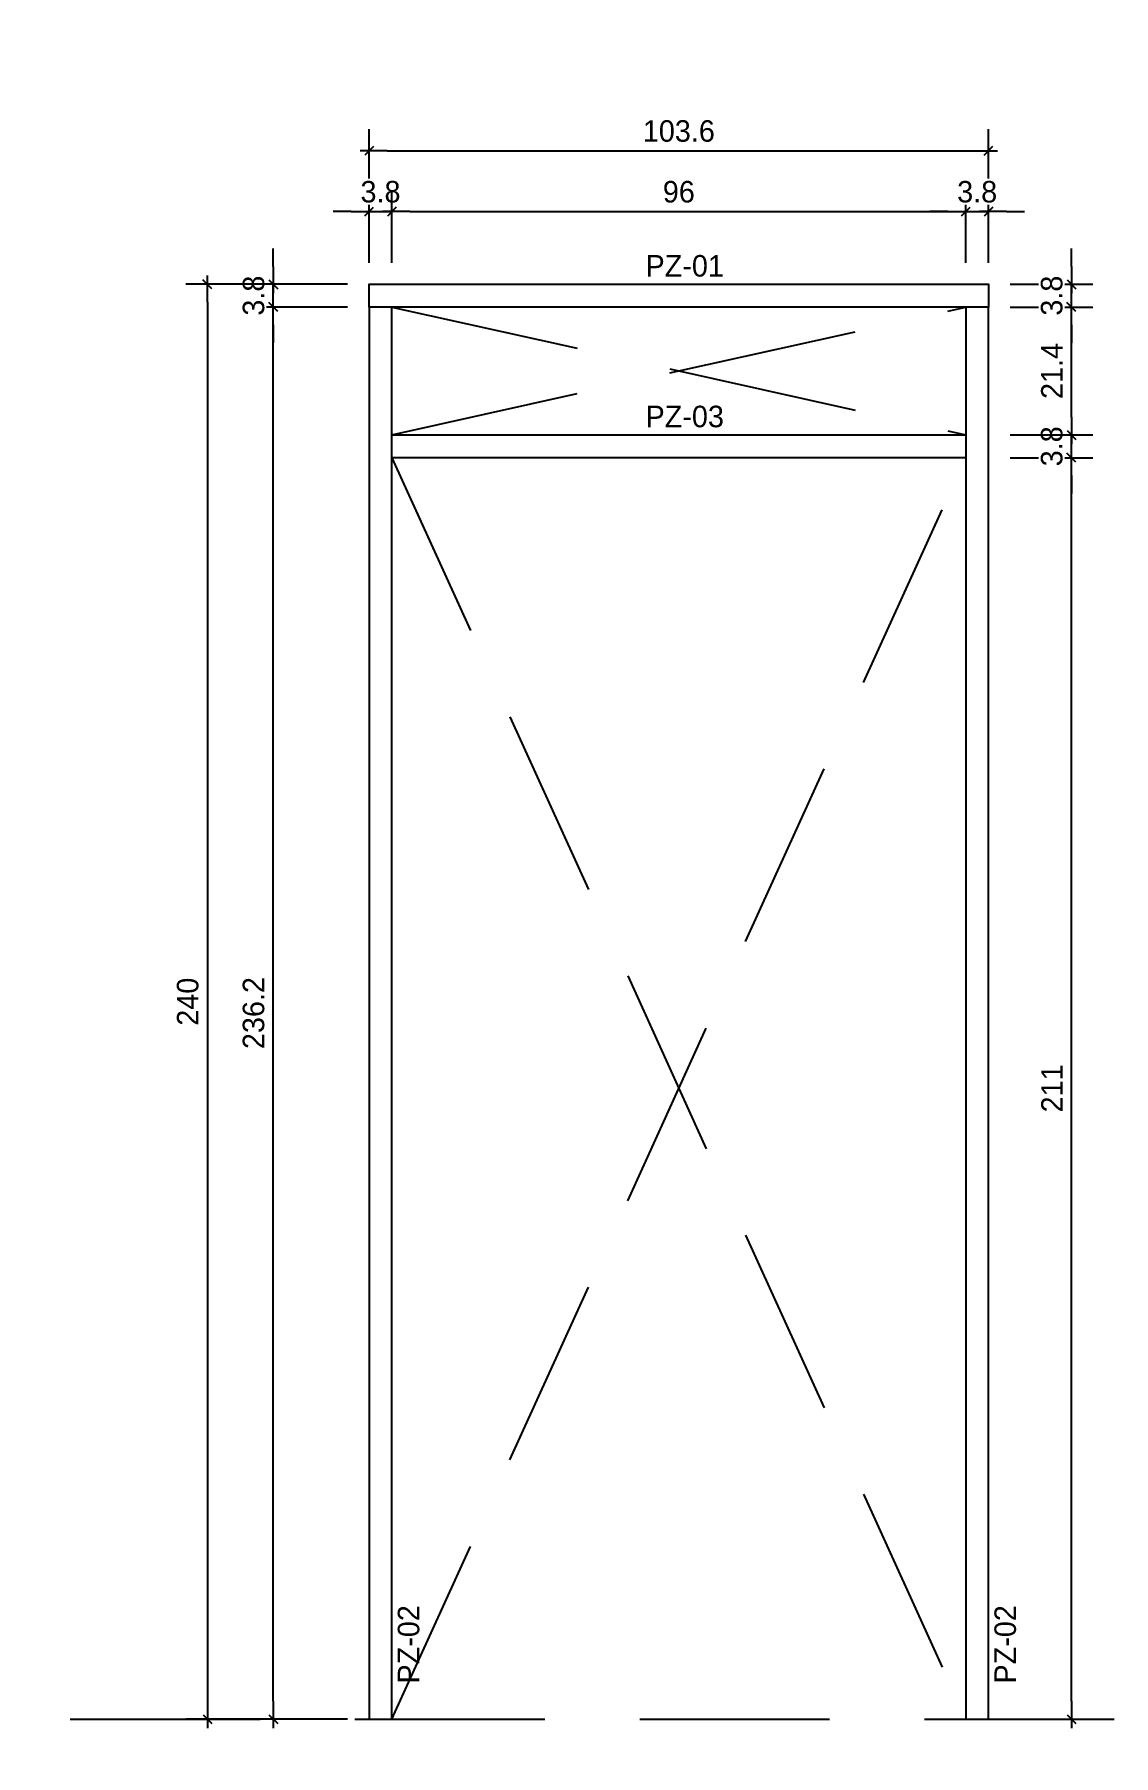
# Model space of a CAD drawing. Header units: millimetres. Extents: x 19458 to 19801, y 4351 to 4752.
# Drawn here: x 19574.851 to 19576.656, y 4504.926 to 4507.805 of the extents above; entities that cross this region are included whole.
import ezdxf

# ---------------------------------------------------------------- set-up
doc = ezdxf.new("R2010")
doc.units = ezdxf.units.MM
doc.linetypes.add('HIDDEN2', pattern=[4.7625, 3.175, -1.5875])
for name, color, linetype in [('0 @ 0.2', 7, 'Continuous'), ('cotas', 1, 'Continuous'), ('cotas @ 200', 1, 'Continuous'), ('cotas @ 300', 1, 'Continuous'), ('cotas @ 400', 1, 'Continuous'), ('cotas @ 500', 1, 'Continuous'), ('NIVELES', 2, 'Continuous'), ('PANELES PARED', 2, 'Continuous'), ('TEXTO @ 0.2', 2, 'Continuous')]:
    doc.layers.add(name, color=color, linetype=linetype)
doc.styles.add('century gothic', font='GOTHIC.TTF')
doc.styles.add('COTAS SMC', font='GOTHIC.TTF')
doc.dimstyles.new('ANOTATIVE 100 SMCONSTRUCCIONES', dxfattribs={"dimscale": 0, "dimtxt": 0.18, "dimasz": 0.15, "dimexe": 0.18, "dimexo": 0.09, "dimgap": 0.1, "dimtad": 1, "dimzin": 0, "dimdsep": 46, "dimtxsty": 'century gothic', "dimblk1": 'FLECHA1', "dimblk2": 'FLECHA1', "dimsah": 1, "dimcen": 0.18, "dimdle": 0.075, "dimclrd": 1, "dimclre": 1, "dimclrt": 2, "dimaunit": 1, "dimadec": 0, "dimazin": 0, "dimtfac": 0.75, "dimtix": 1, "dimtmove": 2, "dimatfit": 3, "dimfxl": 0.09, "dimtvp": 1.5, "dimtfill": 1, "dimtolj": 1, "dimtzin": 0, "dimarcsym": 0})
doc.dimstyles.new('ANOTATIVE CM SMCONSTRUCCIONES', dxfattribs={"dimscale": 0, "dimtxt": 0.18, "dimasz": 0.15, "dimexe": 0.18, "dimexo": 0.18, "dimgap": 0.07, "dimtad": 1, "dimdec": 1, "dimlfac": 100, "dimdsep": 46, "dimtxsty": 'century gothic', "dimblk1": 'FLECHA1', "dimblk2": 'FLECHA1', "dimsah": 1, "dimcen": 0.18, "dimdle": 0.075, "dimclrd": 1, "dimclre": 1, "dimclrt": 2, "dimaunit": 1, "dimadec": 0, "dimazin": 2, "dimtfac": 0.75, "dimtdec": 1, "dimtix": 1, "dimtmove": 2, "dimatfit": 3, "dimfxl": 0.09, "dimtvp": 1.5, "dimtfill": 1, "dimtolj": 1, "dimtzin": 0, "dimarcsym": 0})
doc.dimstyles.new('PIES SMCONSTRUCCIONES', dxfattribs={"dimscale": 0, "dimtxt": 0.18, "dimasz": 0.2, "dimexe": 0.18, "dimexo": 0, "dimgap": 0.1, "dimtad": 1, "dimdec": 0, "dimlfac": 39.370079, "dimzin": 0, "dimdsep": 46, "dimlunit": 4, "dimtxsty": 'COTAS SMC', "dimblk1": 'FLECHA1', "dimblk2": 'FLECHA1', "dimsah": 1, "dimcen": 0.2, "dimdle": 0.075, "dimclrd": 1, "dimclre": 1, "dimclrt": 2, "dimaunit": 1, "dimadec": 0, "dimazin": 0, "dimtfac": 0.75, "dimtdec": 0, "dimtix": 1, "dimtmove": 2, "dimatfit": 3, "dimfxl": 0.09, "dimtvp": 1.5, "dimtfill": 1, "dimtolj": 1, "dimtzin": 0, "dimarcsym": 0})

# ---------------------------------------------------------------- blocks, each defined once
blk = doc.blocks.new('FLECHA1')
at = {"color": 4}
blk.add_line((-0.246176, -0.248081), (0.248081, 0.25), dxfattribs=at)
at = {"color": 1}
blk.add_line((-1, 0), (0.496162, 0), dxfattribs=at)
blk = doc.blocks.new('*D1758')
at = {"layer": 'cotas', "color": 1, "lineweight": -2, "transparency": 16777216}
for p, q in [((19614.326, 4580.8448), (19614.326, 4610.8448)), ((19597.9836, 4550.8448), (19578.326, 4550.8448)), ((19614.326, 4548.4298), (19614.326, 4550.8448)), ((19597.5339, 4548.4298), (19578.326, 4548.4298)), ((19614.326, 4518.4298), (19614.326, 4488.4298))]:
    blk.add_line(p, q, dxfattribs=at)
at = {"layer": 'Defpoints', "color": 0, "transparency": 16777216}
for p in [(19614.326, 4550.8448), (19615.9836, 4550.8448), (19615.5339, 4548.4298)]:
    blk.add_point(p, dxfattribs=at)
at = {"layer": 'cotas', "color": 1, "lineweight": -2, "transparency": 16777216, "xscale": 30, "yscale": 30, "zscale": 30}
for p, rotation in [((19614.326, 4550.8448), 270), ((19614.326, 4548.4298), 90)]:
    blk.add_blockref('FLECHA1', p, dxfattribs=dict(at, rotation=rotation))
at = {"layer": 'cotas', "color": 2, "transparency": 16777216, "insert": (19575.5307, 4549.6373), "char_height": 36, "attachment_point": 5, "rotation": 90, "style": 'century gothic', "bg_fill": 3, "box_fill_scale": 1.1, "bg_fill_color": 256, "bg_fill_true_color": 13158600, "bg_fill_transparency": 0}
blk.add_mtext('\\A1;2.42', dxfattribs=at)
blk = doc.blocks.new('*D1775')
at = {"layer": 'cotas', "color": 1, "lineweight": -2, "transparency": 16777216}
for p, q in [((19614.326, 4595.8448), (19614.326, 4640.8448)), ((19588.9836, 4550.8448), (19560.326, 4550.8448)), ((19614.326, 4548.4298), (19614.326, 4550.8448)), ((19588.5339, 4548.4298), (19560.326, 4548.4298)), ((19614.326, 4503.4298), (19614.326, 4458.4298))]:
    blk.add_line(p, q, dxfattribs=at)
at = {"layer": 'Defpoints', "color": 0, "transparency": 16777216}
for p in [(19614.326, 4550.8448), (19615.9836, 4550.8448), (19615.5339, 4548.4298)]:
    blk.add_point(p, dxfattribs=at)
at = {"layer": 'cotas', "color": 1, "lineweight": -2, "transparency": 16777216, "xscale": 45, "yscale": 45, "zscale": 45}
for p, rotation in [((19614.326, 4550.8448), 270), ((19614.326, 4548.4298), 90)]:
    blk.add_blockref('FLECHA1', p, dxfattribs=dict(at, rotation=rotation))
at = {"layer": 'cotas', "color": 2, "transparency": 16777216, "insert": (19556.133, 4549.6373), "char_height": 54, "attachment_point": 5, "rotation": 90, "style": 'century gothic', "bg_fill": 3, "box_fill_scale": 1.1, "bg_fill_color": 256, "bg_fill_true_color": 13158600, "bg_fill_transparency": 0}
blk.add_mtext('\\A1;2.42', dxfattribs=at)
blk = doc.blocks.new('*D1781')
at = {"layer": 'cotas', "color": 1, "lineweight": -2, "transparency": 16777216}
for p, q in [((19614.326, 4610.8448), (19614.326, 4670.8448)), ((19579.9836, 4550.8448), (19542.326, 4550.8448)), ((19614.326, 4548.4298), (19614.326, 4550.8448)), ((19579.5339, 4548.4298), (19542.326, 4548.4298)), ((19614.326, 4488.4298), (19614.326, 4428.4298))]:
    blk.add_line(p, q, dxfattribs=at)
at = {"layer": 'Defpoints', "color": 0, "transparency": 16777216}
for p in [(19614.326, 4550.8448), (19615.9836, 4550.8448), (19615.5339, 4548.4298)]:
    blk.add_point(p, dxfattribs=at)
at = {"layer": 'cotas', "color": 1, "lineweight": -2, "transparency": 16777216, "xscale": 60, "yscale": 60, "zscale": 60}
for p, rotation in [((19614.326, 4550.8448), 270), ((19614.326, 4548.4298), 90)]:
    blk.add_blockref('FLECHA1', p, dxfattribs=dict(at, rotation=rotation))
at = {"layer": 'cotas', "color": 2, "transparency": 16777216, "insert": (19536.7353, 4549.6373), "char_height": 72, "attachment_point": 5, "rotation": 90, "style": 'century gothic', "bg_fill": 3, "box_fill_scale": 1.1, "bg_fill_color": 256, "bg_fill_true_color": 13158600, "bg_fill_transparency": 0}
blk.add_mtext('\\A1;2.42', dxfattribs=at)
blk = doc.blocks.new('*D1784')
at = {"layer": 'cotas', "color": 1, "lineweight": -2, "transparency": 16777216}
for p, q in [((19620.0128, 4651.7533), (19620.0128, 4751.7533)), ((19620.4168, 4551.7533), (19530.0128, 4551.7533)), ((19620.0128, 4550.5333), (19620.0128, 4551.7533)), ((19620.4168, 4550.5333), (19530.0128, 4550.5333)), ((19620.0128, 4450.5333), (19620.0128, 4350.5333))]:
    blk.add_line(p, q, dxfattribs=at)
at = {"layer": 'Defpoints', "color": 0, "transparency": 16777216}
for p in [(19620.0128, 4551.7533), (19620.4168, 4551.7533), (19620.4168, 4550.5333)]:
    blk.add_point(p, dxfattribs=at)
at = {"layer": 'cotas', "color": 1, "lineweight": -2, "transparency": 16777216, "xscale": 100, "yscale": 100, "zscale": 100}
for p, rotation in [((19620.0128, 4551.7533), 270), ((19620.0128, 4550.5333), 90)]:
    blk.add_blockref('FLECHA1', p, dxfattribs=dict(at, rotation=rotation))
at = {"layer": 'cotas', "color": 2, "transparency": 16777216, "insert": (19523.8809, 4551.1433), "char_height": 90, "attachment_point": 5, "rotation": 90, "style": 'COTAS SMC', "bg_fill": 3, "box_fill_scale": 1.1, "bg_fill_color": 256, "bg_fill_true_color": 13158600, "bg_fill_transparency": 0}
blk.add_mtext("\\A1;4'", dxfattribs=at)
blk = doc.blocks.new('PP16')
at = {"layer": 'PANELES PARED', "color": 8, "linetype": 'HIDDEN2', "ltscale": 0.1}
for p, q in [((19450.7233, 4512.2364), (19451.6833, 4512.4504)), ((19450.7233, 4512.4504), (19451.6833, 4512.2364)), ((19450.7233, 4510.0884), (19451.6833, 4512.1984)), ((19450.7233, 4512.1984), (19451.6833, 4510.0884))]:
    blk.add_line(p, q, dxfattribs=at)
at = {"layer": 'PANELES PARED'}
for points in [[(19450.6853, 4512.4504), (19450.6853, 4512.4884), (19451.7213, 4512.4884), (19451.7213, 4512.4504)], [(19450.7233, 4512.4504), (19450.6853, 4512.4504), (19450.6853, 4510.0884), (19450.7233, 4510.0884)], [(19451.7213, 4512.4504), (19451.6833, 4512.4504), (19451.6833, 4510.0884), (19451.7213, 4510.0884)], [(19450.7233, 4512.1984), (19450.7233, 4512.2364), (19451.6833, 4512.2364), (19451.6833, 4512.1984)]]:
    blk.add_lwpolyline(points, close=True, dxfattribs=at)
blk = doc.blocks.new('*D929')
at = {"color": 1, "lineweight": -2, "transparency": 16777216}
for p, q in [((19575.3745, 4507.3493), (19575.2142, 4507.3493)), ((19575.2502, 4505.0173), (19575.2502, 4507.3193)), ((19575.3745, 4504.9873), (19575.2142, 4504.9873))]:
    blk.add_line(p, q, dxfattribs=at)
at = {"layer": 'Defpoints', "color": 0, "transparency": 16777216}
for p in [(19575.2502, 4507.3493), (19575.4105, 4507.3493), (19575.4105, 4504.9873)]:
    blk.add_point(p, dxfattribs=at)
at = {"color": 1, "lineweight": -2, "transparency": 16777216, "xscale": 0.03, "yscale": 0.03, "zscale": 0.03}
for p, rotation in [((19575.2502, 4507.3493), 90), ((19575.2502, 4504.9873), 270)]:
    blk.add_blockref('FLECHA1', p, dxfattribs=dict(at, rotation=rotation))
at = {"color": 2, "transparency": 16777216, "insert": (19575.2173, 4506.1683), "char_height": 0.036, "attachment_point": 5, "rotation": 90, "style": 'century gothic', "bg_fill": 3, "box_fill_scale": 1.1, "bg_fill_color": 256, "bg_fill_true_color": 13158600, "bg_fill_transparency": 0}
blk.add_mtext('\\A1;236.2', dxfattribs=at)
blk = doc.blocks.new('*D930')
at = {"color": 1, "lineweight": -2, "transparency": 16777216}
for p, q in [((19575.2502, 4507.4173), (19575.2502, 4507.4473)), ((19575.3745, 4507.3873), (19575.2142, 4507.3873)), ((19575.2502, 4507.3493), (19575.2502, 4507.3873)), ((19575.3745, 4507.3493), (19575.2142, 4507.3493)), ((19575.2502, 4507.3193), (19575.2502, 4507.2893))]:
    blk.add_line(p, q, dxfattribs=at)
at = {"layer": 'Defpoints', "color": 0, "transparency": 16777216}
for p in [(19575.4105, 4507.3873), (19575.4105, 4507.3493)]:
    blk.add_point(p, dxfattribs=at)
at = {"color": 1, "lineweight": -2, "transparency": 16777216, "xscale": 0.03, "yscale": 0.03, "zscale": 0.03}
for p, rotation in [((19575.2502, 4507.3873), 270), ((19575.2502, 4507.3493), 90)]:
    blk.add_blockref('FLECHA1', p, dxfattribs=dict(at, rotation=rotation))
at = {"color": 2, "transparency": 16777216, "insert": (19575.2173, 4507.3683), "char_height": 0.036, "attachment_point": 5, "rotation": 90, "style": 'century gothic', "bg_fill": 3, "box_fill_scale": 1.1, "bg_fill_color": 256, "bg_fill_true_color": 13158600, "bg_fill_transparency": 0}
blk.add_mtext('\\A1;3.8', dxfattribs=at)
at = {"layer": 'Defpoints', "color": 0, "transparency": 16777216}
blk.add_point((19575.2502, 4507.3873), dxfattribs=at)
blk = doc.blocks.new('*D931')
at = {"color": 1, "lineweight": -2, "transparency": 16777216}
for p, q in [((19575.3745, 4507.3873), (19575.1041, 4507.3873)), ((19575.1401, 4507.3573), (19575.1401, 4505.0173)), ((19575.3745, 4504.9873), (19575.1041, 4504.9873))]:
    blk.add_line(p, q, dxfattribs=at)
at = {"layer": 'Defpoints', "color": 0, "transparency": 16777216}
for p in [(19575.4105, 4507.3873), (19575.1401, 4504.9873), (19575.4105, 4504.9873)]:
    blk.add_point(p, dxfattribs=at)
at = {"color": 1, "lineweight": -2, "transparency": 16777216, "xscale": 0.03, "yscale": 0.03, "zscale": 0.03}
for p, rotation in [((19575.1401, 4507.3873), 90), ((19575.1401, 4504.9873), 270)]:
    blk.add_blockref('FLECHA1', p, dxfattribs=dict(at, rotation=rotation))
at = {"color": 2, "transparency": 16777216, "insert": (19575.1072, 4506.1873), "char_height": 0.036, "attachment_point": 5, "rotation": 90, "style": 'century gothic', "bg_fill": 3, "box_fill_scale": 1.1, "bg_fill_color": 256, "bg_fill_true_color": 13158600, "bg_fill_transparency": 0}
blk.add_mtext('\\A1;240', dxfattribs=at)
blk = doc.blocks.new('*D932')
at = {"color": 1, "lineweight": -2, "transparency": 16777216}
for p, q in [((19575.4105, 4507.4233), (19575.4105, 4507.6466)), ((19576.4465, 4507.4233), (19576.4465, 4507.6466)), ((19575.4405, 4507.6106), (19576.4165, 4507.6106))]:
    blk.add_line(p, q, dxfattribs=at)
at = {"layer": 'Defpoints', "color": 0, "transparency": 16777216}
for p in [(19576.4465, 4507.6106), (19575.4105, 4507.3873), (19576.4465, 4507.3873)]:
    blk.add_point(p, dxfattribs=at)
at = {"color": 1, "lineweight": -2, "transparency": 16777216, "xscale": 0.03, "yscale": 0.03, "zscale": 0.03, "rotation": 180}
blk.add_blockref('FLECHA1', (19575.4105, 4507.6106), dxfattribs=at)
at = {"color": 1, "lineweight": -2, "transparency": 16777216, "xscale": 0.03, "yscale": 0.03, "zscale": 0.03}
blk.add_blockref('FLECHA1', (19576.4465, 4507.6106), dxfattribs=at)
at = {"color": 2, "transparency": 16777216, "insert": (19575.9285, 4507.6435), "char_height": 0.036, "attachment_point": 5, "style": 'century gothic', "bg_fill": 3, "box_fill_scale": 1.1, "bg_fill_color": 256, "bg_fill_true_color": 13158600, "bg_fill_transparency": 0}
blk.add_mtext('\\A1;103.6', dxfattribs=at)
blk = doc.blocks.new('*D933')
at = {"color": 1, "lineweight": -2, "transparency": 16777216}
for p, q in [((19575.4105, 4507.4233), (19575.4105, 4507.545)), ((19575.4485, 4507.4233), (19575.4485, 4507.545)), ((19575.3805, 4507.509), (19575.3505, 4507.509)), ((19575.4105, 4507.509), (19575.4485, 4507.509)), ((19575.4785, 4507.509), (19575.5085, 4507.509))]:
    blk.add_line(p, q, dxfattribs=at)
at = {"layer": 'Defpoints', "color": 0, "transparency": 16777216}
for p in [(19575.4105, 4507.3873), (19575.4485, 4507.3873)]:
    blk.add_point(p, dxfattribs=at)
at = {"color": 1, "lineweight": -2, "transparency": 16777216, "xscale": 0.03, "yscale": 0.03, "zscale": 0.03}
blk.add_blockref('FLECHA1', (19575.4105, 4507.509), dxfattribs=at)
at = {"color": 1, "lineweight": -2, "transparency": 16777216, "xscale": 0.03, "yscale": 0.03, "zscale": 0.03, "rotation": 180}
blk.add_blockref('FLECHA1', (19575.4485, 4507.509), dxfattribs=at)
at = {"color": 2, "transparency": 16777216, "insert": (19575.4295, 4507.5419), "char_height": 0.036, "attachment_point": 5, "style": 'century gothic', "bg_fill": 3, "box_fill_scale": 1.1, "bg_fill_color": 256, "bg_fill_true_color": 13158600, "bg_fill_transparency": 0}
blk.add_mtext('\\A1;3.8', dxfattribs=at)
at = {"layer": 'Defpoints', "color": 0, "transparency": 16777216}
blk.add_point((19575.4485, 4507.509), dxfattribs=at)
blk = doc.blocks.new('*D934')
at = {"color": 1, "lineweight": -2, "transparency": 16777216}
for p, q in [((19575.4485, 4507.4233), (19575.4485, 4507.545)), ((19576.4085, 4507.4233), (19576.4085, 4507.545)), ((19575.4785, 4507.509), (19576.3785, 4507.509))]:
    blk.add_line(p, q, dxfattribs=at)
at = {"layer": 'Defpoints', "color": 0, "transparency": 16777216}
for p in [(19576.4085, 4507.509), (19575.4485, 4507.3873), (19576.4085, 4507.3873)]:
    blk.add_point(p, dxfattribs=at)
at = {"color": 1, "lineweight": -2, "transparency": 16777216, "xscale": 0.03, "yscale": 0.03, "zscale": 0.03, "rotation": 180}
blk.add_blockref('FLECHA1', (19575.4485, 4507.509), dxfattribs=at)
at = {"color": 1, "lineweight": -2, "transparency": 16777216, "xscale": 0.03, "yscale": 0.03, "zscale": 0.03}
blk.add_blockref('FLECHA1', (19576.4085, 4507.509), dxfattribs=at)
at = {"color": 2, "transparency": 16777216, "insert": (19575.9285, 4507.5419), "char_height": 0.036, "attachment_point": 5, "style": 'century gothic', "bg_fill": 3, "box_fill_scale": 1.1, "bg_fill_color": 256, "bg_fill_true_color": 13158600, "bg_fill_transparency": 0}
blk.add_mtext('\\A1;96', dxfattribs=at)
blk = doc.blocks.new('*D935')
at = {"color": 1, "lineweight": -2, "transparency": 16777216}
for p, q in [((19576.4085, 4507.4233), (19576.4085, 4507.545)), ((19576.4465, 4507.4233), (19576.4465, 4507.545)), ((19576.3785, 4507.509), (19576.3485, 4507.509)), ((19576.4085, 4507.509), (19576.4465, 4507.509)), ((19576.4765, 4507.509), (19576.5065, 4507.509))]:
    blk.add_line(p, q, dxfattribs=at)
at = {"layer": 'Defpoints', "color": 0, "transparency": 16777216}
for p in [(19576.4085, 4507.3873), (19576.4465, 4507.3873)]:
    blk.add_point(p, dxfattribs=at)
at = {"color": 1, "lineweight": -2, "transparency": 16777216, "xscale": 0.03, "yscale": 0.03, "zscale": 0.03}
blk.add_blockref('FLECHA1', (19576.4085, 4507.509), dxfattribs=at)
at = {"color": 1, "lineweight": -2, "transparency": 16777216, "xscale": 0.03, "yscale": 0.03, "zscale": 0.03, "rotation": 180}
blk.add_blockref('FLECHA1', (19576.4465, 4507.509), dxfattribs=at)
at = {"color": 2, "transparency": 16777216, "insert": (19576.4275, 4507.5419), "char_height": 0.036, "attachment_point": 5, "style": 'century gothic', "bg_fill": 3, "box_fill_scale": 1.1, "bg_fill_color": 256, "bg_fill_true_color": 13158600, "bg_fill_transparency": 0}
blk.add_mtext('\\A1;3.8', dxfattribs=at)
at = {"layer": 'Defpoints', "color": 0, "transparency": 16777216}
blk.add_point((19576.4465, 4507.509), dxfattribs=at)
blk = doc.blocks.new('*D1112')
at = {"color": 1, "lineweight": -2, "transparency": 16777216}
for p, q in [((19576.4825, 4507.0973), (19576.6212, 4507.0973)), ((19576.5852, 4505.0173), (19576.5852, 4507.0673)), ((19576.4825, 4504.9873), (19576.6212, 4504.9873))]:
    blk.add_line(p, q, dxfattribs=at)
at = {"layer": 'Defpoints', "color": 0, "transparency": 16777216}
for p in [(19576.4465, 4507.0973), (19576.5852, 4507.0973), (19576.4465, 4504.9873)]:
    blk.add_point(p, dxfattribs=at)
at = {"color": 1, "lineweight": -2, "transparency": 16777216, "xscale": 0.03, "yscale": 0.03, "zscale": 0.03}
for p, rotation in [((19576.5852, 4507.0973), 90), ((19576.5852, 4504.9873), 270)]:
    blk.add_blockref('FLECHA1', p, dxfattribs=dict(at, rotation=rotation))
at = {"color": 2, "transparency": 16777216, "insert": (19576.5527, 4506.0423), "char_height": 0.036, "attachment_point": 5, "rotation": 90, "style": 'century gothic', "bg_fill": 3, "box_fill_scale": 1.1, "bg_fill_color": 256, "bg_fill_true_color": 13158600, "bg_fill_transparency": 0}
blk.add_mtext('\\A1;211', dxfattribs=at)
blk = doc.blocks.new('*D1113')
at = {"color": 1, "lineweight": -2, "transparency": 16777216}
for p, q in [((19576.5852, 4507.1653), (19576.5852, 4507.1953)), ((19576.4825, 4507.1353), (19576.6212, 4507.1353)), ((19576.5852, 4507.0973), (19576.5852, 4507.1353)), ((19576.4825, 4507.0973), (19576.6212, 4507.0973)), ((19576.5852, 4507.0673), (19576.5852, 4507.0373))]:
    blk.add_line(p, q, dxfattribs=at)
at = {"layer": 'Defpoints', "color": 0, "transparency": 16777216}
for p in [(19576.4465, 4507.1353), (19576.4465, 4507.0973)]:
    blk.add_point(p, dxfattribs=at)
at = {"color": 1, "lineweight": -2, "transparency": 16777216, "xscale": 0.03, "yscale": 0.03, "zscale": 0.03}
for p, rotation in [((19576.5852, 4507.1353), 270), ((19576.5852, 4507.0973), 90)]:
    blk.add_blockref('FLECHA1', p, dxfattribs=dict(at, rotation=rotation))
at = {"color": 2, "transparency": 16777216, "insert": (19576.5523, 4507.1163), "char_height": 0.036, "attachment_point": 5, "rotation": 90, "style": 'century gothic', "bg_fill": 3, "box_fill_scale": 1.1, "bg_fill_color": 256, "bg_fill_true_color": 13158600, "bg_fill_transparency": 0}
blk.add_mtext('\\A1;3.8', dxfattribs=at)
at = {"layer": 'Defpoints', "color": 0, "transparency": 16777216}
blk.add_point((19576.5852, 4507.1353), dxfattribs=at)
blk = doc.blocks.new('*D1114')
at = {"color": 1, "lineweight": -2, "transparency": 16777216}
for p, q in [((19576.4825, 4507.3493), (19576.6212, 4507.3493)), ((19576.5852, 4507.1653), (19576.5852, 4507.3193)), ((19576.4825, 4507.1353), (19576.6212, 4507.1353))]:
    blk.add_line(p, q, dxfattribs=at)
at = {"layer": 'Defpoints', "color": 0, "transparency": 16777216}
for p in [(19576.4465, 4507.3493), (19576.5852, 4507.3493), (19576.4465, 4507.1353)]:
    blk.add_point(p, dxfattribs=at)
at = {"color": 1, "lineweight": -2, "transparency": 16777216, "xscale": 0.03, "yscale": 0.03, "zscale": 0.03}
for p, rotation in [((19576.5852, 4507.3493), 90), ((19576.5852, 4507.1353), 270)]:
    blk.add_blockref('FLECHA1', p, dxfattribs=dict(at, rotation=rotation))
at = {"color": 2, "transparency": 16777216, "insert": (19576.5524, 4507.2423), "char_height": 0.036, "attachment_point": 5, "rotation": 90, "style": 'century gothic', "bg_fill": 3, "box_fill_scale": 1.1, "bg_fill_color": 256, "bg_fill_true_color": 13158600, "bg_fill_transparency": 0}
blk.add_mtext('\\A1;21.4', dxfattribs=at)
blk = doc.blocks.new('*D1115')
at = {"color": 1, "lineweight": -2, "transparency": 16777216}
for p, q in [((19576.5852, 4507.4173), (19576.5852, 4507.4473)), ((19576.4825, 4507.3873), (19576.6212, 4507.3873)), ((19576.5852, 4507.3493), (19576.5852, 4507.3873)), ((19576.4825, 4507.3493), (19576.6212, 4507.3493)), ((19576.5852, 4507.3193), (19576.5852, 4507.2893))]:
    blk.add_line(p, q, dxfattribs=at)
at = {"layer": 'Defpoints', "color": 0, "transparency": 16777216}
for p in [(19576.4465, 4507.3873), (19576.4465, 4507.3493)]:
    blk.add_point(p, dxfattribs=at)
at = {"color": 1, "lineweight": -2, "transparency": 16777216, "xscale": 0.03, "yscale": 0.03, "zscale": 0.03}
for p, rotation in [((19576.5852, 4507.3873), 270), ((19576.5852, 4507.3493), 90)]:
    blk.add_blockref('FLECHA1', p, dxfattribs=dict(at, rotation=rotation))
at = {"color": 2, "transparency": 16777216, "insert": (19576.5523, 4507.3683), "char_height": 0.036, "attachment_point": 5, "rotation": 90, "style": 'century gothic', "bg_fill": 3, "box_fill_scale": 1.1, "bg_fill_color": 256, "bg_fill_true_color": 13158600, "bg_fill_transparency": 0}
blk.add_mtext('\\A1;3.8', dxfattribs=at)
at = {"layer": 'Defpoints', "color": 0, "transparency": 16777216}
blk.add_point((19576.5852, 4507.3873), dxfattribs=at)
blk = doc.blocks.new('*U1906')
at = {"layer": 'cotas @ 200'}
dim = blk.add_linear_dim(base=(19614.3260382735, 4550.8448237801), p1=(19615.5338597089, 4548.4298237801), p2=(19615.9836080801, 4550.8448237801), angle=90, dimstyle='ANOTATIVE 100 SMCONSTRUCCIONES', override={"dimscale": 200, "dimtix": 1, "dimtofl": 1, "dimtmove": 1, "dimatfit": 1}, dxfattribs=at)
dim.commit()
dim.dimension.update_dxf_attribs({"geometry": '*D1758', "text_midpoint": (19575.5306609792, 4549.6373237801)})
at = {"layer": 'cotas @ 300'}
dim = blk.add_linear_dim(base=(19614.3260382735, 4550.8448237801), p1=(19615.5338597089, 4548.4298237801), p2=(19615.9836080801, 4550.8448237801), angle=90, dimstyle='ANOTATIVE 100 SMCONSTRUCCIONES', override={"dimscale": 300, "dimtix": 1, "dimtofl": 1, "dimtmove": 1, "dimatfit": 1}, dxfattribs=at)
dim.commit()
dim.dimension.update_dxf_attribs({"geometry": '*D1775', "text_midpoint": (19556.132972332, 4549.6373237801)})
at = {"layer": 'cotas @ 400'}
dim = blk.add_linear_dim(base=(19614.3260382735, 4550.8448237801), p1=(19615.5338597089, 4548.4298237801), p2=(19615.9836080801, 4550.8448237801), angle=90, dimstyle='ANOTATIVE 100 SMCONSTRUCCIONES', override={"dimscale": 400, "dimtix": 1, "dimtofl": 1, "dimtmove": 1, "dimatfit": 1}, dxfattribs=at)
dim.commit()
dim.dimension.update_dxf_attribs({"geometry": '*D1781', "text_midpoint": (19536.7352836848, 4549.6373237801)})
blk = doc.blocks.new('*U1908')
at = {"layer": 'cotas @ 500'}
dim = blk.add_linear_dim(base=(19620.0128, 4551.7533), p1=(19620.4168, 4550.5333), p2=(19620.4168, 4551.7533), angle=90, dimstyle='PIES SMCONSTRUCCIONES', override={"dimscale": 500, "dimtix": 1, "dimtofl": 1, "dimtmove": 2, "dimatfit": 3}, dxfattribs=at)
dim.commit()
dim.dimension.update_dxf_attribs({"geometry": '*D1784', "text_midpoint": (19523.8809, 4551.1433)})

msp = doc.modelspace()

# ---------------------------------------------------------------- block references
at = {"layer": 'cotas'}
msp.add_blockref('*U1906', (0, 0), dxfattribs=at)

# ---------------------------------------------------------------- next in the draw order: block references
msp.add_blockref('*U1908', (0, 0), dxfattribs=at)

# ---------------------------------------------------------------- next in the draw order: linework, layer by layer
at = {"layer": 'NIVELES', "color": 1, "linetype": 'HIDDEN2', "ltscale": 0.1}
msp.add_line((19574.9105, 4504.9873), (19580.1581, 4504.9873), dxfattribs=at)

# ---------------------------------------------------------------- next in the draw order: block references
msp.add_blockref('PP16', (124.7252, -5.1011))

# ---------------------------------------------------------------- next in the draw order: texts
at = {"layer": 'TEXTO @ 0.2', "color": 2, "insert": (19575.8728, 4507.1842), "char_height": 0.036, "width": 0.095414, "attachment_point": 1, "style": 'century gothic'}
msp.add_mtext('PZ-03 ', dxfattribs=at)
at = {"layer": 'TEXTO @ 0.2', "color": 2, "insert": (19575.4584, 4505.0468), "char_height": 0.036, "width": 0.095414, "attachment_point": 1, "rotation": 90, "style": 'century gothic'}
msp.add_mtext('PZ-02 ', dxfattribs=at)

# ---------------------------------------------------------------- next in the draw order: dimensions: what is measured, and where the dimension line sits
at = {"layer": '0 @ 0.2'}
for base, p1, p2, picture, middle in [((19575.2502, 4507.3493), (19575.4105, 4504.9873), (19575.4105, 4507.3493), '*D929', (19575.2173, 4506.1683)), ((19576.5852, 4507.0973), (19576.4465, 4504.9873), (19576.4465, 4507.0973), '*D1112', (19576.5527, 4506.0423))]:
    dim = msp.add_linear_dim(base=base, p1=p1, p2=p2, angle=90, dimstyle='ANOTATIVE CM SMCONSTRUCCIONES', override={"dimscale": 0.2, "dimtix": 1, "dimtofl": 1, "dimtmove": 2, "dimatfit": 3}, dxfattribs=at)
    dim.commit()
    dim.dimension.update_dxf_attribs({"geometry": picture, "text_midpoint": middle})

# ---------------------------------------------------------------- next in the draw order: texts
at = {"layer": 'TEXTO @ 0.2', "color": 2, "insert": (19576.4564, 4505.0468), "char_height": 0.036, "width": 0.095414, "attachment_point": 1, "rotation": 90, "style": 'century gothic'}
msp.add_mtext('PZ-02 ', dxfattribs=at)

# ---------------------------------------------------------------- next in the draw order: dimensions: what is measured, and where the dimension line sits
at = {"layer": '0 @ 0.2'}
for base, p1, p2, picture, middle in [((19575.2502, 4507.3873), (19575.4105, 4507.3493), (19575.4105, 4507.3873), '*D930', (19575.2173, 4507.3683)), ((19576.5852, 4507.1353), (19576.4465, 4507.0973), (19576.4465, 4507.1353), '*D1113', (19576.5523, 4507.1163))]:
    dim = msp.add_linear_dim(base=base, p1=p1, p2=p2, angle=90, dimstyle='ANOTATIVE CM SMCONSTRUCCIONES', override={"dimscale": 0.2, "dimtix": 1, "dimtofl": 1, "dimtmove": 2, "dimatfit": 3}, dxfattribs=at)
    dim.commit()
    dim.dimension.update_dxf_attribs({"geometry": picture, "text_midpoint": middle})

# ---------------------------------------------------------------- next in the draw order: dimensions: what is measured, and where the dimension line sits
for base, p1, p2, picture, middle in [((19575.1401, 4504.9873), (19575.4105, 4507.3873), (19575.4105, 4504.9873), '*D931', (19575.1072, 4506.1873)), ((19576.5852, 4507.3493), (19576.4465, 4507.1353), (19576.4465, 4507.3493), '*D1114', (19576.5524, 4507.2423))]:
    dim = msp.add_linear_dim(base=base, p1=p1, p2=p2, angle=90, dimstyle='ANOTATIVE CM SMCONSTRUCCIONES', override={"dimscale": 0.2, "dimtix": 1, "dimtofl": 1, "dimtmove": 2, "dimatfit": 3}, dxfattribs=at)
    dim.commit()
    dim.dimension.update_dxf_attribs({"geometry": picture, "text_midpoint": middle})

# ---------------------------------------------------------------- next in the draw order: dimensions: what is measured, and where the dimension line sits
dim = msp.add_linear_dim(base=(19576.4465, 4507.6106), p1=(19575.4105, 4507.3873), p2=(19576.4465, 4507.3873), dimstyle='ANOTATIVE CM SMCONSTRUCCIONES', override={"dimscale": 0.2, "dimtix": 1, "dimtofl": 1, "dimtmove": 2, "dimatfit": 3}, dxfattribs=at)
dim.commit()
dim.dimension.update_dxf_attribs({"geometry": '*D932', "text_midpoint": (19575.9285, 4507.6435)})

# ---------------------------------------------------------------- next in the draw order: dimensions: what is measured, and where the dimension line sits
dim = msp.add_linear_dim(base=(19575.4485, 4507.509), p1=(19575.4105, 4507.3873), p2=(19575.4485, 4507.3873), dimstyle='ANOTATIVE CM SMCONSTRUCCIONES', override={"dimscale": 0.2, "dimtix": 1, "dimtofl": 1, "dimtmove": 2, "dimatfit": 3}, dxfattribs=at)
dim.commit()
dim.dimension.update_dxf_attribs({"geometry": '*D933', "text_midpoint": (19575.4295, 4507.5419)})

# ---------------------------------------------------------------- next in the draw order: dimensions: what is measured, and where the dimension line sits
dim = msp.add_linear_dim(base=(19576.4085, 4507.509), p1=(19575.4485, 4507.3873), p2=(19576.4085, 4507.3873), dimstyle='ANOTATIVE CM SMCONSTRUCCIONES', override={"dimscale": 0.2, "dimtix": 1, "dimtofl": 1, "dimtmove": 2, "dimatfit": 3}, dxfattribs=at)
dim.commit()
dim.dimension.update_dxf_attribs({"geometry": '*D934', "text_midpoint": (19575.9285, 4507.5419)})

# ---------------------------------------------------------------- next in the draw order: texts
at = {"layer": 'TEXTO @ 0.2', "color": 2, "insert": (19575.8728, 4507.4362), "char_height": 0.036, "width": 0.095414, "attachment_point": 1, "style": 'century gothic'}
msp.add_mtext('PZ-01 ', dxfattribs=at)

# ---------------------------------------------------------------- next in the draw order: dimensions: what is measured, and where the dimension line sits
at = {"layer": '0 @ 0.2'}
dim = msp.add_linear_dim(base=(19576.4465, 4507.509), p1=(19576.4085, 4507.3873), p2=(19576.4465, 4507.3873), dimstyle='ANOTATIVE CM SMCONSTRUCCIONES', override={"dimscale": 0.2, "dimtix": 1, "dimtofl": 1, "dimtmove": 2, "dimatfit": 3}, dxfattribs=at)
dim.commit()
dim.dimension.update_dxf_attribs({"geometry": '*D935', "text_midpoint": (19576.4275, 4507.5419)})

# ---------------------------------------------------------------- next in the draw order: dimensions: what is measured, and where the dimension line sits
dim = msp.add_linear_dim(base=(19576.5852, 4507.3873), p1=(19576.4465, 4507.3493), p2=(19576.4465, 4507.3873), angle=90, dimstyle='ANOTATIVE CM SMCONSTRUCCIONES', override={"dimscale": 0.2, "dimtix": 1, "dimtofl": 1, "dimtmove": 2, "dimatfit": 3}, dxfattribs=at)
dim.commit()
dim.dimension.update_dxf_attribs({"geometry": '*D1115', "text_midpoint": (19576.5523, 4507.3683)})

doc.saveas('drawing.dxf')
